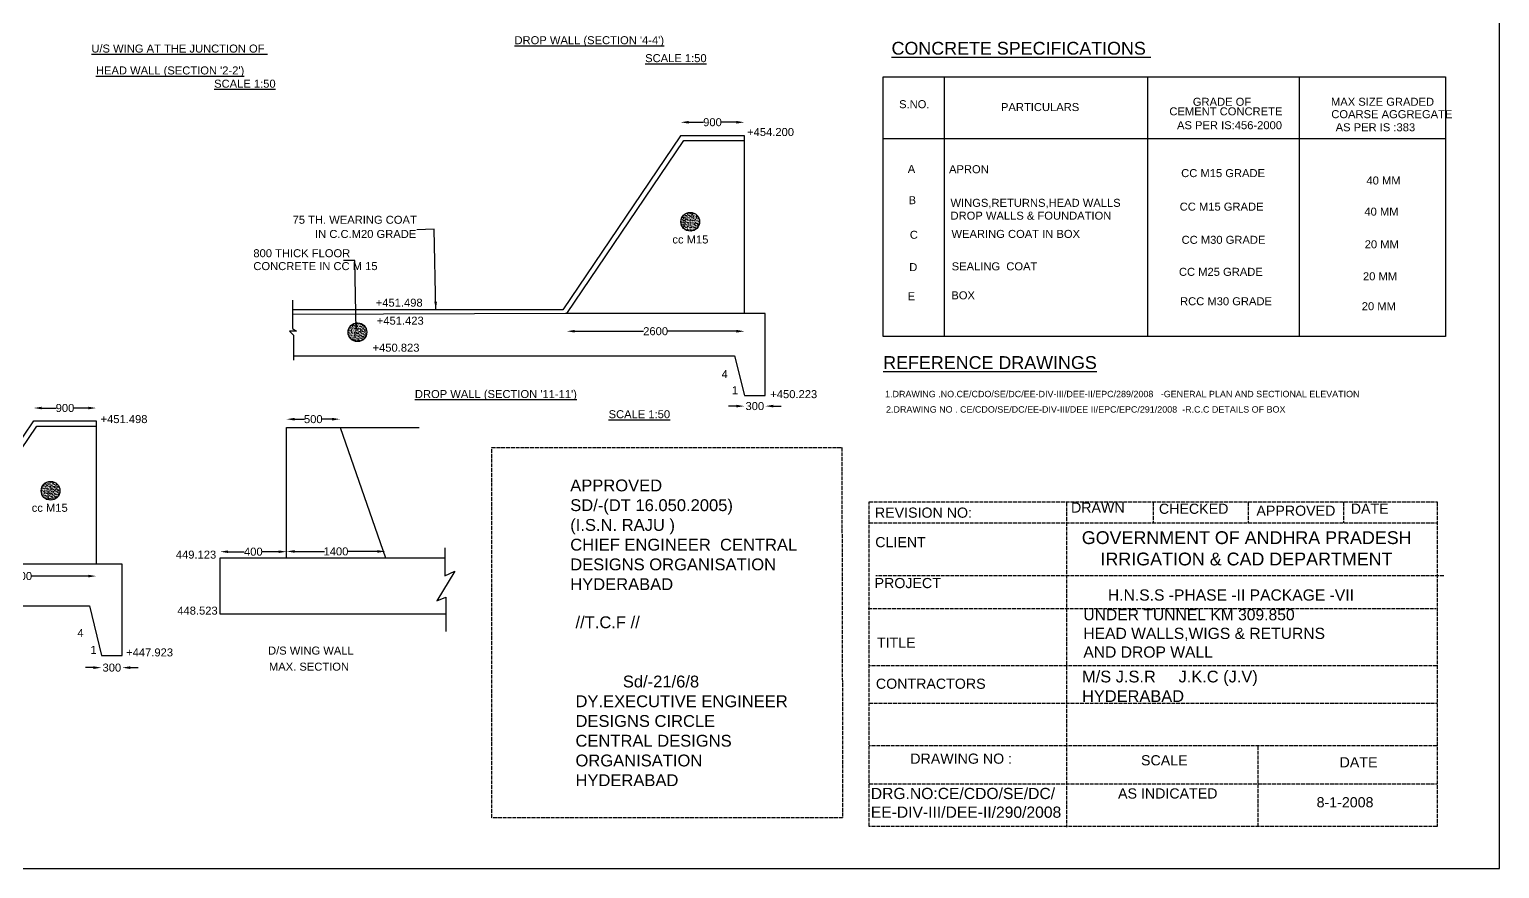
# Model space of a CAD drawing. Header units: millimetres. Extents: x -53248947 to -53241402, y 22140507 to 22145954.
# Drawn here: x -53245996 to -53241402, y 22140507 to 22143128 of the extents above; entities that cross this region are included whole.
import ezdxf

# ---------------------------------------------------------------- set-up
doc = ezdxf.new("R2010")
doc.units = ezdxf.units.MM
doc.header["$MEASUREMENT"] = 0
doc.linetypes.add('ACAD_ISO02W100', pattern=[15, 12, -3])
for name, color, linetype in [('DIMENSION', 7, 'Continuous'), ('DIMENSIONS', 7, 'Continuous'), ('DRAWING', 2, 'Continuous'), ('TEXT', 7, 'Continuous')]:
    doc.layers.add(name, color=color, linetype=linetype)
doc.styles.get("Standard").update_dxf_attribs({"font": 'arial.ttf', "height": 25})
doc.dimstyles.get("Standard").update_dxf_attribs({"dimtxt": 25, "dimasz": 25, "dimexe": 0.18, "dimexo": 0.0625, "dimgap": 0.09, "dimtad": 0, "dimdec": 0, "dimzin": 0, "dimdsep": 46, "dimtxsty": 'Standard', "dimcen": 0.09, "dimse1": 1, "dimse2": 1, "dimadec": 0, "dimazin": 0, "dimtfac": 1, "dimtdec": 0, "dimtofl": 0, "dimtmove": 0, "dimatfit": 3, "dimfxl": 1, "dimtolj": 1, "dimtzin": 0, "dimarcsym": 0})
pattern_1 = [(50, (0, 0), (7.172601826, -0.6275213498), [0.75, -8.25]), (355, (0, 0), (-1.3875133361, 7.521921337), [0.6, -6.6]), (100.4514, (0.598, -0.052), (5.7850938171, 6.8943954206), [0.6374019, -7.01142112]), (46.1842, (0, 2), (10.6724104863, -1.6551901433), [1.125, -12.375]), (96.6356, (0.889, 1.862), (9.3466270555, 9.741178709), [0.95610288, -10.51713]), (351.1842, (0, 2), (9.3466194513, 9.7411860093), [0.9, -9.9]), (21, (1, 1.5), (5.9690705212, -4.02618890665), [0.75, -8.25]), (326, (1, 1.5), (2.4331533192, 7.2515004505), [0.6, -6.6]), (71.4514, (1.4974, 1.1645), (8.4022262858, 3.2253049671), [0.6374019, -7.01142112]), (37.5, (0, 0), (0.12159855317, 3.32893853831), [0, -6.52, 0, -6.7, 0, -6.625]), (7.5, (0, 0), (2.63069537442, 3.94411711882), [0, -3.82, 0, -6.37, 0, -2.525]), (327.5, (-2.23, 0), (5.33822436172, -0.22554871734), [0, -2.5, 0, -7.8, 0, -10.35]), (317.5, (-3.23, 0), (5.83186169342, 1.00104982332), [0, -3.25, 0, -5.18, 0, -7.35])]

# ---------------------------------------------------------------- blocks, each defined once
blk = doc.blocks.new('*D82')
at = {"layer": 'Defpoints', "color": 0}
for p in [(-53246265.3, 22141458.1), (-53245786.9, 22141458.1), (-53245786.9, 22141420.5)]:
    blk.add_point(p, dxfattribs=at)
at = {"layer": 'DIMENSION', "color": 0, "lineweight": -2}
for p, q in [((-53246240.3, 22141420.5), (-53246063.7, 22141420.5)), ((-53245811.9, 22141420.5), (-53245988.5, 22141420.5))]:
    blk.add_line(p, q, dxfattribs=at)
at = {"layer": 'DIMENSION', "color": 0}
for points in [[(-53246240.3, 22141424.7), (-53246240.3, 22141416.3), (-53246265.3, 22141420.5)], [(-53245811.9, 22141424.7), (-53245811.9, 22141416.3), (-53245786.9, 22141420.5)]]:
    blk.add_solid(points, dxfattribs=at)
at = {"layer": 'DIMENSION', "color": 0, "insert": (-53246026.1, 22141420.5), "char_height": 25, "attachment_point": 5}
blk.add_mtext('\\A1;2400', dxfattribs=at)
blk = doc.blocks.new('*D83')
at = {"layer": 'Defpoints', "color": 0}
for p in [(-53245770.4, 22141172), (-53245705.5, 22141172), (-53245770.4, 22141134.5)]:
    blk.add_point(p, dxfattribs=at)
at = {"layer": 'DIMENSION', "color": 0, "lineweight": -2}
for p, q in [((-53245795.4, 22141134.5), (-53245820.4, 22141134.5)), ((-53245680.5, 22141134.5), (-53245655.5, 22141134.5))]:
    blk.add_line(p, q, dxfattribs=at)
at = {"layer": 'DIMENSION', "color": 0}
for points in [[(-53245795.4, 22141138.7), (-53245795.4, 22141130.3), (-53245770.4, 22141134.5)], [(-53245680.5, 22141138.7), (-53245680.5, 22141130.3), (-53245705.5, 22141134.5)]]:
    blk.add_solid(points, dxfattribs=at)
at = {"layer": 'DIMENSION', "color": 0, "insert": (-53245738, 22141134.5), "char_height": 25, "attachment_point": 5}
blk.add_mtext('\\A1;300', dxfattribs=at)
blk = doc.blocks.new('*D84')
at = {"layer": 'Defpoints', "color": 0}
for p in [(-53245786.9, 22141945.4), (-53245982, 22141905.6), (-53245786.9, 22141905.6)]:
    blk.add_point(p, dxfattribs=at)
at = {"layer": 'DIMENSION', "color": 0, "lineweight": -2}
for p, q in [((-53245957, 22141945.4), (-53245912.1, 22141945.4)), ((-53245811.9, 22141945.4), (-53245856.8, 22141945.4))]:
    blk.add_line(p, q, dxfattribs=at)
at = {"layer": 'DIMENSION', "color": 0}
for points in [[(-53245957, 22141949.5), (-53245957, 22141941.2), (-53245982, 22141945.4)], [(-53245811.9, 22141949.5), (-53245811.9, 22141941.2), (-53245786.9, 22141945.4)]]:
    blk.add_solid(points, dxfattribs=at)
at = {"layer": 'DIMENSION', "color": 0, "insert": (-53245884.5, 22141945.4), "char_height": 25, "attachment_point": 5}
blk.add_mtext('\\A1;900', dxfattribs=at)
blk = doc.blocks.new('*D85')
at = {"layer": 'Defpoints', "color": 0}
for p in [(-53245399.6, 22141496.6), (-53245399.6, 22141477.8), (-53245192.2, 22141477.8)]:
    blk.add_point(p, dxfattribs=at)
at = {"layer": 'DIMENSION', "color": 0, "lineweight": -2}
for p, q in [((-53245374.6, 22141496.6), (-53245324.1, 22141496.6)), ((-53245217.2, 22141496.6), (-53245267.7, 22141496.6))]:
    blk.add_line(p, q, dxfattribs=at)
at = {"layer": 'DIMENSION', "color": 0}
for points in [[(-53245374.6, 22141500.7), (-53245374.6, 22141492.4), (-53245399.6, 22141496.6)], [(-53245217.2, 22141500.7), (-53245217.2, 22141492.4), (-53245192.2, 22141496.6)]]:
    blk.add_solid(points, dxfattribs=at)
at = {"layer": 'DIMENSION', "color": 0, "insert": (-53245295.9, 22141496.6), "char_height": 25, "attachment_point": 5}
blk.add_mtext('\\A1;400', dxfattribs=at)
blk = doc.blocks.new('*D86')
at = {"layer": 'Defpoints', "color": 0}
for p in [(-53245192.2, 22141477.8), (-53244883.2, 22141497.4), (-53244883.2, 22141477.8)]:
    blk.add_point(p, dxfattribs=at)
at = {"layer": 'DIMENSION', "color": 0, "lineweight": -2}
for p, q in [((-53245167.2, 22141497.4), (-53245073.9, 22141497.4)), ((-53244908.2, 22141497.4), (-53245001.5, 22141497.4))]:
    blk.add_line(p, q, dxfattribs=at)
at = {"layer": 'DIMENSION', "color": 0}
for points in [[(-53245167.2, 22141501.6), (-53245167.2, 22141493.3), (-53245192.2, 22141497.4)], [(-53244908.2, 22141501.6), (-53244908.2, 22141493.3), (-53244883.2, 22141497.4)]]:
    blk.add_solid(points, dxfattribs=at)
at = {"layer": 'DIMENSION', "color": 0, "insert": (-53245037.7, 22141497.4), "char_height": 25, "attachment_point": 5}
blk.add_mtext('\\A1;1400', dxfattribs=at)
blk = doc.blocks.new('*D87')
at = {"layer": 'Defpoints', "color": 0}
for p in [(-53245192.2, 22141910.5), (-53245192.2, 22141884.6), (-53245025, 22141884.6)]:
    blk.add_point(p, dxfattribs=at)
at = {"layer": 'DIMENSION', "color": 0, "lineweight": -2}
for p, q in [((-53245167.2, 22141910.5), (-53245136.3, 22141910.5)), ((-53245050, 22141910.5), (-53245080.9, 22141910.5))]:
    blk.add_line(p, q, dxfattribs=at)
at = {"layer": 'DIMENSION', "color": 0}
for points in [[(-53245167.2, 22141914.6), (-53245167.2, 22141906.3), (-53245192.2, 22141910.5)], [(-53245050, 22141914.6), (-53245050, 22141906.3), (-53245025, 22141910.5)]]:
    blk.add_solid(points, dxfattribs=at)
at = {"layer": 'DIMENSION', "color": 0, "insert": (-53245108.6, 22141910.5), "char_height": 25, "attachment_point": 5}
blk.add_mtext('\\A1;500', dxfattribs=at)
blk = doc.blocks.new('*D94')
at = {"layer": 'Defpoints', "color": 0}
for p in [(-53243761.4, 22142837.8), (-53243960.8, 22142795.9), (-53243761.4, 22142795.9)]:
    blk.add_point(p, dxfattribs=at)
at = {"layer": 'DIMENSION', "color": 0, "lineweight": -2}
for p, q in [((-53243935.8, 22142837.8), (-53243888.8, 22142837.8)), ((-53243786.4, 22142837.8), (-53243833.4, 22142837.8))]:
    blk.add_line(p, q, dxfattribs=at)
at = {"layer": 'DIMENSION', "color": 0}
for points in [[(-53243935.8, 22142842), (-53243935.8, 22142833.7), (-53243960.8, 22142837.8)], [(-53243786.4, 22142842), (-53243786.4, 22142833.7), (-53243761.4, 22142837.8)]]:
    blk.add_solid(points, dxfattribs=at)
at = {"layer": 'DIMENSION', "color": 0, "insert": (-53243861.1, 22142837.8), "char_height": 25, "attachment_point": 5}
blk.add_mtext('\\A1;900', dxfattribs=at)
blk = doc.blocks.new('*D95')
at = {"layer": 'Defpoints', "color": 0}
for p in [(-53244316.3, 22142240.5), (-53243761.4, 22142240.5), (-53243761.4, 22142185.1)]:
    blk.add_point(p, dxfattribs=at)
at = {"layer": 'DIMENSION', "color": 0, "lineweight": -2}
for p, q in [((-53244291.3, 22142185.1), (-53244076.4, 22142185.1)), ((-53243786.4, 22142185.1), (-53244001.3, 22142185.1))]:
    blk.add_line(p, q, dxfattribs=at)
at = {"layer": 'DIMENSION', "color": 0}
for points in [[(-53244291.3, 22142189.3), (-53244291.3, 22142180.9), (-53244316.3, 22142185.1)], [(-53243786.4, 22142189.3), (-53243786.4, 22142180.9), (-53243761.4, 22142185.1)]]:
    blk.add_solid(points, dxfattribs=at)
at = {"layer": 'DIMENSION', "color": 0, "insert": (-53244038.8, 22142185.1), "char_height": 25, "attachment_point": 5}
blk.add_mtext('\\A1;2600', dxfattribs=at)
blk = doc.blocks.new('*D96')
at = {"layer": 'Defpoints', "color": 0}
for p in [(-53243761.3, 22141984.4), (-53243696.2, 22141984.4), (-53243761.3, 22141951.3)]:
    blk.add_point(p, dxfattribs=at)
at = {"layer": 'DIMENSION', "color": 0, "lineweight": -2}
for p, q in [((-53243786.3, 22141951.3), (-53243811.3, 22141951.3)), ((-53243671.2, 22141951.3), (-53243646.2, 22141951.3))]:
    blk.add_line(p, q, dxfattribs=at)
at = {"layer": 'DIMENSION', "color": 0}
for points in [[(-53243786.3, 22141955.5), (-53243786.3, 22141947.2), (-53243761.3, 22141951.3)], [(-53243671.2, 22141955.5), (-53243671.2, 22141947.2), (-53243696.2, 22141951.3)]]:
    blk.add_solid(points, dxfattribs=at)
at = {"layer": 'DIMENSION', "color": 0, "insert": (-53243728.8, 22141951.3), "char_height": 25, "attachment_point": 5}
blk.add_mtext('\\A1;300', dxfattribs=at)

msp = doc.modelspace()

# ---------------------------------------------------------------- hatches: boundary and pattern name
at = {"layer": 'DIMENSION'}
h = msp.add_hatch(dxfattribs=at)
h.set_pattern_fill('AR-CONC', color=0, style=0)
h.set_pattern_definition(pattern_1)
h.paths.add_polyline_path([(-53243901.3, 22142527.2, 1), (-53243959.9, 22142527.2, 1)])
h = msp.add_hatch(dxfattribs=at)
h.set_pattern_fill('AR-CONC', color=0, style=0)
h.set_pattern_definition(pattern_1)
h.paths.add_polyline_path([(-53244941.2, 22142182, 1), (-53244999.7, 22142182, 1)])
h = msp.add_hatch(dxfattribs=at)
h.set_pattern_fill('AR-CONC', color=0, style=0)
h.set_pattern_definition(pattern_1)
h.paths.add_polyline_path([(-53245900.2, 22141686.9, 1), (-53245958.8, 22141686.9, 1)])

# ---------------------------------------------------------------- linework, layer by layer
at = {"layer": 'DIMENSION', "color": 0}
for points in [[(-53241401.5, 22145953.7), (-53248946.6, 22145953.7), (-53248946.6, 22140506.9), (-53241401.5, 22140506.9)], [(-53243327.6, 22142979.4), (-53241570.2, 22142979.4), (-53241570.2, 22142168.3), (-53243327.6, 22142168.3)]]:
    msp.add_lwpolyline(points, close=True, dxfattribs=at)
for points in [[(-53243137.6, 22142979.4), (-53243137.6, 22142168.3)], [(-53242501.6, 22142979.4), (-53242501.6, 22142168.3)], [(-53242026.7, 22142168.3), (-53242026.7, 22142979.4)], [(-53243327.6, 22142787.1), (-53241570.2, 22142787.1)]]:
    msp.add_lwpolyline(points, dxfattribs=at)
at = {"layer": 'DIMENSIONS', "color": 0, "linetype": 'ACAD_ISO02W100'}
msp.add_lwpolyline([(-53243454.4, 22140665.3), (-53244551, 22140665.3), (-53244551, 22141821.6), (-53243457, 22141821.6)], close=True, dxfattribs=at)
at = {"layer": 'DRAWING', "color": 0}
for points in [[(-53245170, 22142108.8), (-53243792.3, 22142108.8), (-53243761.3, 22141984.4), (-53243696.2, 22141984.4), (-53243696.2, 22142240.5), (-53243761.4, 22142240.5), (-53243761.4, 22142795.9), (-53243960.8, 22142795.9), (-53244328.5, 22142252.5), (-53245173.6, 22142252.5)], [(-53244316.3, 22142240.5), (-53243950.7, 22142780.5), (-53243761.4, 22142780.5)], [(-53245173.6, 22142282), (-53245173.6, 22142193.8), (-53245160.5, 22142185.9), (-53245182.8, 22142185.9), (-53245170, 22142172.7), (-53245170, 22142094.8)], [(-53244320.8, 22142240.5), (-53245173.6, 22142237.9)], [(-53243761.4, 22142240.5), (-53244320.8, 22142240.5)], [(-53247235.5, 22141473.9), (-53246273.8, 22141473.9), (-53245982, 22141905.6), (-53245786.9, 22141905.6), (-53245786.9, 22141458.1)], [(-53246265.3, 22141458.1), (-53245972.4, 22141888.5), (-53245786.9, 22141888.5)], [(-53245192.2, 22141477.8), (-53245192.2, 22141884.6), (-53244777.2, 22141884.6)], [(-53245025, 22141884.6), (-53244883.2, 22141477.8)], [(-53244697.5, 22141509.2), (-53244697.5, 22141420.9), (-53244666.5, 22141436.1), (-53244723, 22141343), (-53244694.4, 22141354.7), (-53244694.4, 22141247.6)], [(-53244694.4, 22141301.1), (-53245399.6, 22141301.1), (-53245399.6, 22141477.8), (-53244697.5, 22141477.8)], [(-53247233.8, 22141327.5), (-53245807.8, 22141327.5), (-53245770.4, 22141172), (-53245705.5, 22141172), (-53245705.5, 22141458.1), (-53247235.5, 22141458.1)]]:
    msp.add_lwpolyline(points, dxfattribs=at)
for centre in [(-53243930.6, 22142527.2), (-53244970.5, 22142182), (-53245929.5, 22141686.9)]:
    msp.add_circle(centre, 29.3, dxfattribs=at)
at = {"layer": 'TEXT', "color": 0, "linetype": 'ACAD_ISO02W100'}
for points in [[(-53243372, 22141652.3), (-53241597, 22141652.3)], [(-53242754.9, 22141649.6), (-53242754.9, 22140636.1)], [(-53242484.5, 22141652.3), (-53242484.5, 22141586.3)], [(-53242187.5, 22141652.3), (-53242187.5, 22141586.3)], [(-53241889.2, 22141652.3), (-53241889.2, 22141586.3)], [(-53243372, 22141586.3), (-53241597, 22141586.3)], [(-53241575.6, 22141420.8), (-53243350.6, 22141420.8)], [(-53243374.7, 22141319.5), (-53241599.7, 22141319.5)], [(-53241597, 22141140.4), (-53243372, 22141140.4)], [(-53243372, 22141023.3), (-53241597, 22141023.3)], [(-53241597, 22140889.8), (-53243372, 22140889.8)], [(-53242156.6, 22140889.8), (-53242156.6, 22140638.7)], [(-53243372, 22140772.1), (-53241597, 22140772.1)]]:
    msp.add_lwpolyline(points, dxfattribs=at)
msp.add_lwpolyline([(-53243372, 22141652.3), (-53241597, 22141652.3), (-53241597, 22140638.7), (-53243372, 22140638.7)], close=True, dxfattribs=at)

# ---------------------------------------------------------------- texts
at = {"layer": 'DIMENSION', "color": 0}
for s, height, p in [('%%UCONCRETE SPECIFICATIONS ', 40, (-53243301.6, 22143049)), ('S.NO.', 25, (-53243278, 22142881.8)), ('PARTICULARS ', 25, (-53242959.6, 22142872.8)), ('CEMENT CONCRETE ', 25, (-53242433.4, 22142859.4)), ('GRADE OF ', 25, (-53242360.1, 22142889.3)), ('MAX SIZE GRADED ', 25, (-53241928.4, 22142889.4)), ('AS PER IS:456-2000', 25, (-53242409.5, 22142816.1)), ('COARSE AGGREGATE ', 25, (-53241927.4, 22142850.6)), ('AS PER IS :383', 25, (-53241913.8, 22142809.7)), ('A', 25, (-53243250.9, 22142679.4)), ('APRON', 25, (-53243121.9, 22142678.7)), ('CC M15 GRADE ', 25, (-53242396.5, 22142666.5)), ('40 MM ', 25, (-53241817.5, 22142643.5)), ('B', 25, (-53243248.2, 22142582)), ('WINGS,RETURNS,HEAD WALLS ', 25, (-53243117.3, 22142573.7)), ('CC M15 GRADE ', 25, (-53242401.1, 22142561.8)), ('40 MM ', 25, (-53241824, 22142546.3)), ('DROP WALLS & FOUNDATION ', 25, (-53243117.3, 22142533.6)), ('C', 25, (-53243244.4, 22142474)), ('WEARING COAT IN BOX', 25, (-53243114.2, 22142476.6)), ('CC M30 GRADE ', 25, (-53242395.3, 22142458.2)), ('20 MM', 25, (-53241823, 22142444.2)), ('D', 25, (-53243246.3, 22142372.9)), ('SEALING  COAT ', 25, (-53243113.7, 22142375.4)), ('CC M25 GRADE ', 25, (-53242403.5, 22142358.2)), ('20 MM', 25, (-53241828.5, 22142344.3)), ('E', 25, (-53243251, 22142281.9)), ('BOX ', 25, (-53243114.7, 22142284.8)), ('RCC M30 GRADE ', 25, (-53242400, 22142266.3)), ('20 MM', 25, (-53241832.2, 22142250.8))]:
    msp.add_text(s, height=height, dxfattribs=at).set_placement(p)
at = {"layer": 'DIMENSIONS', "color": 0}
for s, p in [('1.DRAWING .NO.CE/CDO/SE/DC/EE-DIV-III/DEE-II/EPC/289/2008   -GENERAL PLAN AND SECTIONAL ELEVATION ', (-53243321.8, 22141979.1)), ('2.DRAWING NO . CE/CDO/SE/DC/EE-DIV-III/DEE II/EPC/EPC/291/2008  -R.C.C DETAILS OF BOX', (-53243318.8, 22141931))]:
    msp.add_text(s, height=20, dxfattribs=at).set_placement(p)
at = {"layer": 'DIMENSIONS', "color": 0, "linetype": 'ACAD_ISO02W100', "char_height": 36.993, "attachment_point": 1}
for s, insert, width in [('APPROVED \\PSD/-(DT 16.050.2005)\\P(I.S.N. RAJU ) \\PCHIEF ENGINEER  CENTRAL DESIGNS ORGANISATION HYDERABAD ', (-53244305.6, 22141722.1), 708.193), ('\\A1;//T.C.F // \\P\\P\\P^ISd/-21/6/8\\PDY.EXECUTIVE ENGINEER  \\PDESIGNS CIRCLE  \\PCENTRAL DESIGNS ORGANISATION HYDERABAD', (-53244289.2, 22141294.7), 708.133)]:
    msp.add_mtext(s, dxfattribs=dict(at, insert=insert, width=width))
at = {"layer": 'TEXT', "color": 0}
for s, height, p in [('%%UU/S WING AT THE JUNCTION OF ', 25, (-53245802.1, 22143055.5)), ("%%UDROP WALL (SECTION '4-4')", 25, (-53244479.8, 22143081.6)), ('%%USCALE 1:50', 25, (-53244071.6, 22143025.6)), ("%%UHEAD WALL (SECTION '2-2')", 25, (-53245787.7, 22142987.2)), ('%%USCALE 1:50', 25, (-53245418.4, 22142945.8)), ('+454.200', 25, (-53243753, 22142794.9)), ('75 TH. WEARING COAT', 25, (-53245173.2, 22142520.8)), ('IN C.C.M20 GRADE', 25, (-53245103, 22142476.5)), ('cc M15', 25, (-53243986.4, 22142459.2)), ('800 THICK FLOOR ', 25, (-53245295.8, 22142416.3)), ('CONCRETE IN CC M 15', 25, (-53245295.8, 22142376.1)), ('+451.498', 25, (-53244913.4, 22142261.9)), ('+451.423', 25, (-53244910.1, 22142205.7)), ('+450.823', 25, (-53244923.4, 22142121.3)), ('%%UREFERENCE DRAWINGS', 40, (-53243327.7, 22142067.4)), ('4', 25, (-53243832.6, 22142038.9)), ('1', 25, (-53243800.3, 22141988.5)), ("%%UDROP WALL (SECTION '11-11')", 25, (-53244791, 22141976.5)), ('+450.223', 25, (-53243680.5, 22141976.2)), ('+451.498', 25, (-53245773.3, 22141898.3)), ('%%USCALE 1:50', 25, (-53244185.7, 22141913.5)), ('cc M15', 25, (-53245988.4, 22141621.2)), ('449.123', 25, (-53245538.1, 22141475)), ('448.523', 25, (-53245533.5, 22141300.1)), ('4', 25, (-53245845.8, 22141230.3)), ('1', 25, (-53245805, 22141177.4)), ('+447.923', 25, (-53245693.4, 22141169.6)), ('D/S WING WALL ', 25, (-53245249.9, 22141175.3)), ('MAX. SECTION ', 25, (-53245247.1, 22141125.1))]:
    msp.add_text(s, height=height, dxfattribs=at).set_placement(p)
at = {"layer": 'TEXT', "color": 0, "linetype": 'ACAD_ISO02W100'}
for s, height, p in [('DRAWN ', 31.78, (-53242740.8, 22141618.7)), ('CHECKED', 31.78, (-53242466, 22141614.9)), ('DATE ', 31.78, (-53241866.6, 22141615.1)), ('REVISION NO:', 31.776, (-53243353.5, 22141602.7)), ('APPROVED ', 31.78, (-53242161.4, 22141608.8)), ('CLIENT ', 31.78, (-53243352.5, 22141510.6)), ('PROJECT ', 31.78, (-53243354.5, 22141382.8)), ('TITLE ', 31.78, (-53243347.4, 22141196.5)), ('CONTRACTORS', 31.776, (-53243350.4, 22141068.4)), ('DRAWING NO :', 31.776, (-53243243, 22140834.4)), ('SCALE ', 31.78, (-53242522, 22140829.3)), ('DATE ', 31.78, (-53241901.5, 22140823.1)), ('AS INDICATED', 31.776, (-53242593.8, 22140725.7)), ('8-1-2008', 31.78, (-53241973.3, 22140698.2))]:
    msp.add_text(s, height=height, dxfattribs=at).set_placement(p)
at = {"layer": 'TEXT', "color": 0, "attachment_point": 1}
for s, insert, char_height, width in [('\\pi91.148;GOVERNMENT OF ANDHRA PRADESH  \\P\\pi149.58;IRRIGATION & CAD DEPARTMENT ', (-53242798.3, 22141560.5), 40, 1205.597), ('H.N.S.S -PHASE -II PACKAGE -VII', (-53242625.4, 22141378.9), 35, 873.092), ('UNDER TUNNEL KM 309.850 \\PHEAD WALLS,WIGS & RETURNS AND DROP WALL ', (-53242702.2, 22141317.4), 35, 828.632), ('M/S J.S.R     J.K.C (J.V) HYDERABAD ', (-53242706.3, 22141125), 36.664, 549.241), ('DRG.NO:CE/CDO/SE/DC/ EE-DIV-III/DEE-II/290/2008', (-53243366.4, 22140759), 35, 608.2)]:
    msp.add_mtext(s, dxfattribs=dict(at, insert=insert, char_height=char_height, width=width))

# ---------------------------------------------------------------- dimensions: what is measured, and where the dimension line sits
at = {"layer": 'DIMENSION', "color": 0}
for base, p1, p2, text, picture, middle in [((-53243761.4, 22142837.8), (-53243960.8, 22142795.9), (-53243761.4, 22142795.9), '900', '*D94', (-53243861.1, 22142837.8)), ((-53243761.4, 22142185.1), (-53244316.3, 22142240.5), (-53243761.4, 22142240.5), '2600', '*D95', (-53244038.8, 22142185.1)), ((-53243761.3, 22141951.3), (-53243696.2, 22141984.4), (-53243761.3, 22141984.4), '300', '*D96', (-53243728.8, 22141951.3)), ((-53245786.9, 22141945.4), (-53245982, 22141905.6), (-53245786.9, 22141905.6), '900', '*D84', (-53245884.5, 22141945.4)), ((-53245192.2, 22141910.5), (-53245025, 22141884.6), (-53245192.2, 22141884.6), '500', '*D87', (-53245108.6, 22141910.5)), ((-53245399.6, 22141496.6), (-53245192.2, 22141477.8), (-53245399.6, 22141477.8), '400', '*D85', (-53245295.9, 22141496.6)), ((-53244883.2, 22141497.4), (-53245192.2, 22141477.8), (-53244883.2, 22141477.8), '1400', '*D86', (-53245037.7, 22141497.4)), ((-53245786.9, 22141420.5), (-53246265.3, 22141458.1), (-53245786.9, 22141458.1), '2400', '*D82', (-53246026.1, 22141420.5)), ((-53245770.4, 22141134.5), (-53245705.5, 22141172), (-53245770.4, 22141172), '300', '*D83', (-53245738, 22141134.5))]:
    dim = msp.add_linear_dim(base=base, p1=p1, p2=p2, text=text, dimstyle='Standard', dxfattribs=at)
    dim.commit()
    dim.dimension.update_dxf_attribs({"geometry": picture, "text_midpoint": middle})

# ---------------------------------------------------------------- leaders
for points in [[(-53244725.7, 22142252.5), (-53244730.5, 22142503.7), (-53244784.6, 22142501.9)], [(-53244974.2, 22142188.3), (-53244978.5, 22142405.9), (-53245013.8, 22142406.1)]]:
    msp.add_leader(points, dimstyle='Standard', override={"dimgap": 0.09, "dimtad": 0}, dxfattribs=at)

doc.saveas('drawing.dxf')
